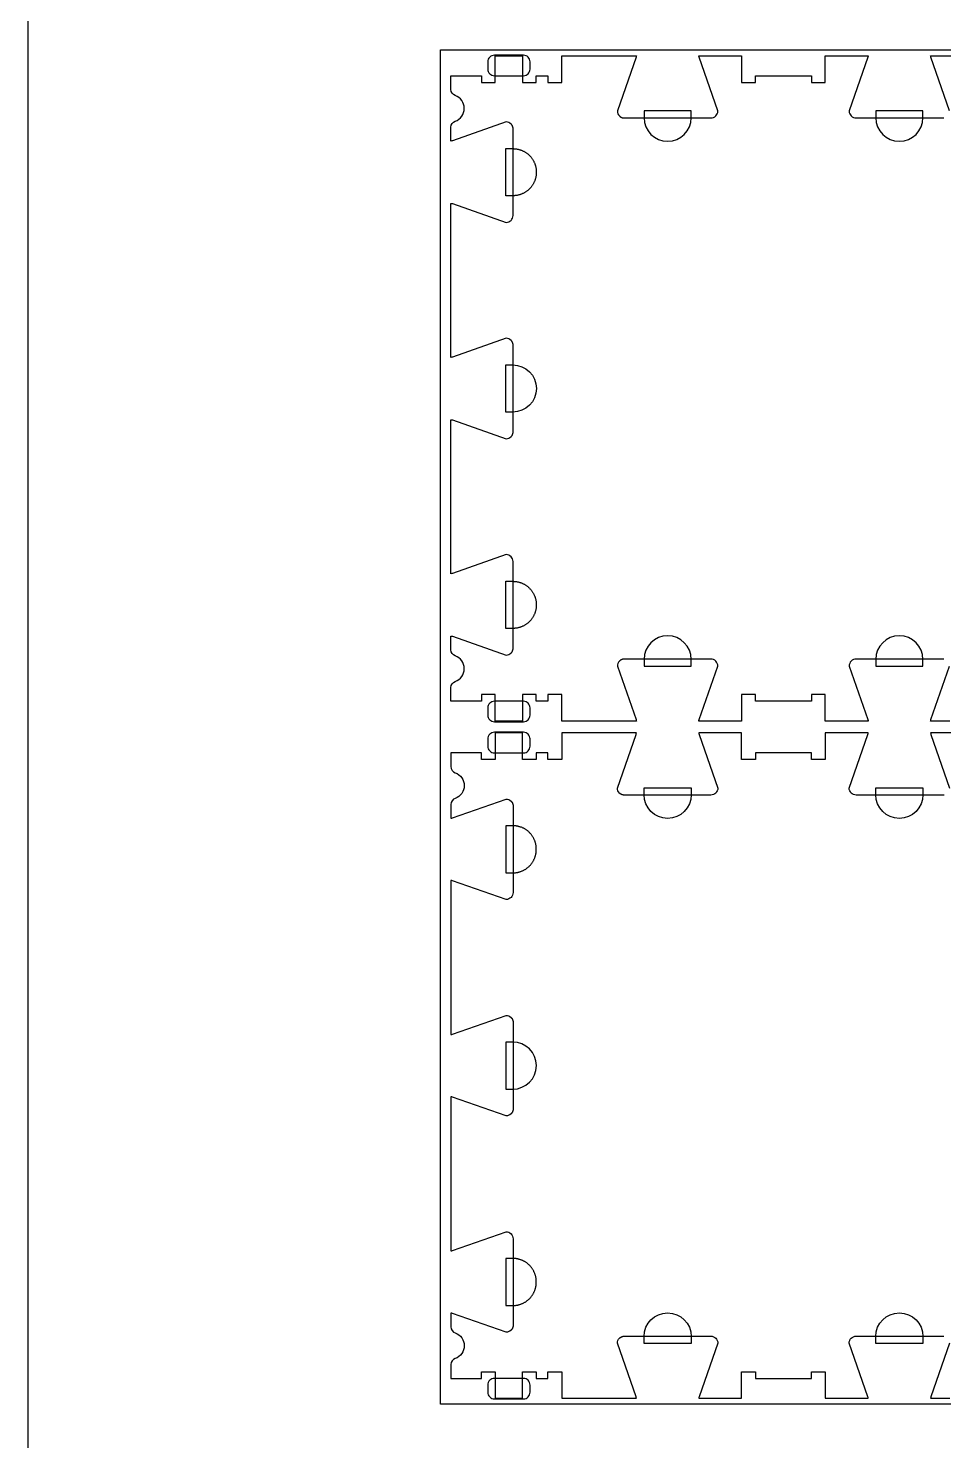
# Model space of a CAD drawing. Extents: x 5216 to 8399, y -19593 to -11999.
# Drawn here: x 5216 to 6041, y -13956 to -12684 of the extents above; entities that cross this region are included whole.
import ezdxf

# ---------------------------------------------------------------- set-up
doc = ezdxf.new("R2010")
doc.units = 0
for name, color, linetype in [('0_SHEET_SPRUCEPLY_2440X122', 1, 'CONTINUOUS'), ('4_ANYTOOL_CUTTHROUGH_OUTSI', 5, 'CONTINUOUS'), ('5_ANYTOOL_HALF_MILL_9MM_IN', 3, 'CONTINUOUS'), ('DONOTCUT', 18, 'CONTINUOUS')]:
    doc.layers.add(name, color=color, linetype=linetype)

msp = doc.modelspace()

# ---------------------------------------------------------------- linework, layer by layer
at = {"layer": '0_SHEET_SPRUCEPLY_2440X122'}
msp.add_lwpolyline([(8027.3, -12703.3), (8027.3, -13923.3), (5587.3, -13923.3), (5587.3, -12703.3)], close=True, dxfattribs=at)
at = {"layer": '4_ANYTOOL_CUTTHROUGH_OUTSI', "color": 5}
for points in [[(6040.9, -13252.1), (6040.8, -13252.1), (6040.6, -13252.1), (6040.5, -13252.1), (6040.3, -13252), (6040.2, -13252), (6040, -13252), (6039.8, -13252), (5961.8, -13252, 0.414214), (5955.6, -13258.3), (5955.6, -13258.3), (5955.6, -13258.4), (5972.5, -13306.6), (5972.5, -13306.6, -0.061485), (5972.7, -13308), (5934.1, -13308), (5934.1, -13284), (5921.6, -13284), (5921.6, -13290), (5871.1, -13290), (5871.1, -13284), (5858.6, -13284), (5858.6, -13308), (5820, -13308), (5820, -13308, -0.061485), (5820.3, -13306.6), (5837.2, -13258.4), (5837.2, -13258.3), (5837.2, -13258.3), (5837.2, -13258.3, 0.414214), (5830.9, -13252), (5752.9, -13252), (5752.8, -13252), (5752.6, -13252), (5752.5, -13252), (5752.3, -13252.1), (5752.2, -13252.1), (5752, -13252.1), (5751.9, -13252.1), (5751.7, -13252.1), (5751.6, -13252.2), (5751.4, -13252.2), (5751.3, -13252.3), (5751.1, -13252.3), (5751, -13252.3), (5750.8, -13252.4), (5750.7, -13252.5), (5750.6, -13252.5), (5750.4, -13252.6), (5750.3, -13252.6), (5750.1, -13252.7), (5750, -13252.8), (5749.9, -13252.8), (5749.7, -13252.9), (5749.6, -13253), (5749.5, -13253.1), (5749.3, -13253.2), (5749.2, -13253.3), (5749.1, -13253.4), (5749, -13253.5), (5748.9, -13253.6), (5748.7, -13253.7), (5748.6, -13253.8), (5748.5, -13253.9, 0.198912), (5746.7, -13258.3), (5746.7, -13258.3), (5746.7, -13258.4), (5763.6, -13306.6), (5763.6, -13306.6, -0.061485), (5763.8, -13308), (5746.4, -13308), (5696.6, -13308), (5696.6, -13284), (5684.1, -13284), (5684.1, -13290), (5673.6, -13290), (5673.6, -13284), (5661.1, -13284), (5661.1, -13308), (5636.6, -13308), (5636.6, -13284), (5624.1, -13284), (5624.1, -13290), (5596.6, -13290), (5596.6, -13277.6), (5596.6, -13277.6, -0.317837), (5600.5, -13272.2, 0.707107), (5600.5, -13249.1, -0.317837), (5596.6, -13243.7), (5596.6, -13231.3, -0.061485), (5598, -13231.5), (5646.3, -13248.4), (5646.4, -13248.4), (5646.4, -13248.4), (5646.4, -13248.4, 0.198912), (5650.8, -13246.6), (5650.9, -13246.5), (5651, -13246.4), (5651.1, -13246.3), (5651.2, -13246.2), (5651.3, -13246), (5651.4, -13245.9), (5651.5, -13245.8), (5651.6, -13245.7), (5651.7, -13245.5), (5651.8, -13245.4), (5651.8, -13245.3), (5651.9, -13245.1), (5652, -13245), (5652, -13244.9), (5652.1, -13244.7), (5652.2, -13244.6), (5652.2, -13244.4), (5652.3, -13244.3), (5652.3, -13244.1), (5652.4, -13244), (5652.4, -13243.8), (5652.5, -13243.7), (5652.5, -13243.5), (5652.5, -13243.4), (5652.6, -13243.2), (5652.6, -13243.1), (5652.6, -13242.9), (5652.6, -13242.8), (5652.6, -13242.6), (5652.6, -13242.5), (5652.6, -13242.3), (5652.6, -13242.2), (5652.6, -13164.2, 0.414214), (5646.4, -13157.9), (5646.4, -13157.9), (5646.3, -13157.9), (5598, -13174.8), (5598, -13174.8, -0.061485), (5596.6, -13175.1), (5596.6, -13036.4, -0.061485), (5598, -13036.6), (5646.3, -13053.5), (5646.4, -13053.5), (5646.4, -13053.5), (5646.4, -13053.5, 0.198912), (5650.8, -13051.7), (5650.9, -13051.6), (5651, -13051.5), (5651.1, -13051.4), (5651.2, -13051.3), (5651.3, -13051.1), (5651.4, -13051), (5651.5, -13050.9), (5651.6, -13050.8), (5651.7, -13050.6), (5651.8, -13050.5), (5651.8, -13050.4), (5651.9, -13050.2), (5652, -13050.1), (5652, -13050), (5652.1, -13049.8), (5652.2, -13049.7), (5652.2, -13049.5), (5652.3, -13049.4), (5652.3, -13049.2), (5652.4, -13049.1), (5652.4, -13048.9), (5652.5, -13048.8), (5652.5, -13048.6), (5652.5, -13048.5), (5652.6, -13048.3), (5652.6, -13048.2), (5652.6, -13048), (5652.6, -13047.9), (5652.6, -13047.7), (5652.6, -13047.6), (5652.6, -13047.4), (5652.6, -13047.3), (5652.6, -12969.3), (5652.6, -12969.1), (5652.6, -12969), (5652.6, -12968.8), (5652.6, -12968.7), (5652.6, -12968.5), (5652.6, -12968.4), (5652.6, -12968.2), (5652.5, -12968.1), (5652.5, -12967.9), (5652.5, -12967.8), (5652.4, -12967.6), (5652.4, -12967.5), (5652.3, -12967.3), (5652.3, -12967.2), (5652.2, -12967), (5652.2, -12966.9), (5652.1, -12966.7), (5652, -12966.6), (5652, -12966.5), (5651.9, -12966.3), (5651.8, -12966.2), (5651.8, -12966.1), (5651.7, -12965.9), (5651.6, -12965.8), (5651.5, -12965.7), (5651.4, -12965.5), (5651.3, -12965.4), (5651.2, -12965.3), (5651.1, -12965.2), (5651, -12965.1), (5650.9, -12965), (5650.8, -12964.9, 0.198912), (5646.4, -12963), (5646.4, -12963), (5646.3, -12963), (5598, -12979.9), (5598, -12979.9, -0.061485), (5596.6, -12980.2), (5596.6, -12841.5, -0.061485), (5598, -12841.7), (5646.3, -12858.6), (5646.4, -12858.6), (5646.4, -12858.6), (5646.4, -12858.6, 0.414214), (5652.6, -12852.4), (5652.6, -12774.4), (5652.6, -12774.2), (5652.6, -12774.1), (5652.6, -12773.9), (5652.6, -12773.8), (5652.6, -12773.6), (5652.6, -12773.5), (5652.6, -12773.3), (5652.5, -12773.2), (5652.5, -12773), (5652.5, -12772.9), (5652.4, -12772.7), (5652.4, -12772.6), (5652.3, -12772.4), (5652.3, -12772.3), (5652.2, -12772.1), (5652.2, -12772), (5652.1, -12771.8), (5652, -12771.7), (5652, -12771.6), (5651.9, -12771.4), (5651.8, -12771.3), (5651.8, -12771.2), (5651.7, -12771), (5651.6, -12770.9), (5651.5, -12770.8), (5651.4, -12770.6), (5651.3, -12770.5), (5651.2, -12770.4), (5651.1, -12770.3), (5651, -12770.2), (5650.9, -12770.1), (5650.8, -12770, 0.198912), (5646.4, -12768.1), (5646.4, -12768.1), (5646.3, -12768.1), (5598, -12785), (5598, -12785, -0.061485), (5596.6, -12785.3), (5596.6, -12772.9, -0.317837), (5600.5, -12767.5, 0.707107), (5600.5, -12744.4, -0.317837), (5596.6, -12738.9), (5596.6, -12726.5), (5624.1, -12726.5), (5624.1, -12732.5), (5636.6, -12732.5), (5636.6, -12708.5), (5661.1, -12708.5), (5661.1, -12732.5), (5673.6, -12732.5), (5673.6, -12726.5), (5684.1, -12726.5), (5684.1, -12732.5), (5696.6, -12732.5), (5696.6, -12732.3), (5696.6, -12732.3), (5696.6, -12708.5), (5763.8, -12708.5), (5763.8, -12708.5, -0.061485), (5763.6, -12709.9), (5746.7, -12758.2), (5746.7, -12758.2), (5746.7, -12758.3), (5746.7, -12758.3, 0.198912), (5748.5, -12762.7), (5748.6, -12762.8), (5748.7, -12762.9), (5748.9, -12763), (5749, -12763.1), (5749.1, -12763.2), (5749.2, -12763.3), (5749.3, -12763.4), (5749.5, -12763.5), (5749.6, -12763.6), (5749.7, -12763.6), (5749.9, -12763.7), (5750, -12763.8), (5750.1, -12763.9), (5750.3, -12763.9), (5750.4, -12764), (5750.6, -12764.1), (5750.7, -12764.1), (5750.8, -12764.2), (5751, -12764.2), (5751.1, -12764.3), (5751.3, -12764.3), (5751.4, -12764.3), (5751.6, -12764.4), (5751.7, -12764.4), (5751.9, -12764.4), (5752, -12764.5), (5752.2, -12764.5), (5752.3, -12764.5), (5752.5, -12764.5), (5752.6, -12764.5), (5752.8, -12764.5), (5752.9, -12764.5), (5830.9, -12764.5, 0.414214), (5837.2, -12758.3), (5837.2, -12758.2), (5837.2, -12758.2), (5820.3, -12709.9), (5820.3, -12709.9, -0.061485), (5820, -12708.5), (5858.6, -12708.5), (5858.6, -12732.5), (5871.1, -12732.5), (5871.1, -12726.5), (5921.6, -12726.5), (5921.6, -12732.5), (5934.1, -12732.5), (5934.1, -12708.5), (5972.7, -12708.5), (5972.7, -12708.5, -0.061485), (5972.5, -12709.9), (5955.6, -12758.2), (5955.6, -12758.2), (5955.6, -12758.3), (5955.6, -12758.3, 0.414214), (5961.8, -12764.5), (6039.8, -12764.5), (6040, -12764.5), (6040.2, -12764.5), (6040.3, -12764.5), (6040.5, -12764.5), (6040.6, -12764.5), (6040.8, -12764.5), (6040.9, -12764.4)], [(6046.1, -12758.2), (6029.2, -12709.9), (6029.2, -12709.9, -0.061485), (6029, -12708.5), (6096.1, -12708.5)], [(6046.4, -13308), (6029, -13308), (6029, -13308, -0.061485), (6029.2, -13306.6), (6046.1, -13258.4)], [(6040.9, -13374.4), (6040.8, -13374.5), (6040.6, -13374.5), (6040.5, -13374.5), (6040.3, -13374.5), (6040.2, -13374.5), (6040, -13374.5), (6039.8, -13374.5), (5961.8, -13374.5, -0.414214), (5955.6, -13368.3), (5955.6, -13368.2), (5955.6, -13368.2), (5972.5, -13319.9), (5972.5, -13319.9, 0.061485), (5972.7, -13318.5), (5934.1, -13318.5), (5934.1, -13342.5), (5921.6, -13342.5), (5921.6, -13336.5), (5871.1, -13336.5), (5871.1, -13342.5), (5858.6, -13342.5), (5858.6, -13318.5), (5820, -13318.5), (5820, -13318.5, 0.061485), (5820.3, -13319.9), (5837.2, -13368.2), (5837.2, -13368.2), (5837.2, -13368.3), (5837.2, -13368.3, -0.414214), (5830.9, -13374.5), (5752.9, -13374.5), (5752.8, -13374.5), (5752.6, -13374.5), (5752.5, -13374.5), (5752.3, -13374.5), (5752.2, -13374.5), (5752, -13374.5), (5751.9, -13374.4), (5751.7, -13374.4), (5751.6, -13374.4), (5751.4, -13374.3), (5751.3, -13374.3), (5751.1, -13374.3), (5751, -13374.2), (5750.8, -13374.2), (5750.7, -13374.1), (5750.6, -13374.1), (5750.4, -13374), (5750.3, -13373.9), (5750.1, -13373.9), (5750, -13373.8), (5749.9, -13373.7), (5749.7, -13373.6), (5749.6, -13373.6), (5749.5, -13373.5), (5749.3, -13373.4), (5749.2, -13373.3), (5749.1, -13373.2), (5749, -13373.1), (5748.9, -13373), (5748.7, -13372.9), (5748.6, -13372.8), (5748.5, -13372.7, -0.198912), (5746.7, -13368.3), (5746.7, -13368.2), (5746.7, -13368.2), (5763.6, -13319.9), (5763.6, -13319.9, 0.061485), (5763.8, -13318.5), (5696.6, -13318.5), (5696.6, -13342.5), (5684.1, -13342.5), (5684.1, -13336.5), (5673.6, -13336.5), (5673.6, -13342.5), (5661.1, -13342.5), (5661.1, -13318.5), (5636.6, -13318.5), (5636.6, -13342.5), (5624.1, -13342.5), (5624.1, -13336.5), (5596.6, -13336.5), (5596.6, -13348.9), (5596.6, -13348.9, 0.317837), (5600.5, -13354.4, -0.707107), (5600.5, -13377.5, 0.317837), (5596.6, -13382.9), (5596.6, -13395.3, 0.061485), (5598, -13395), (5646.3, -13378.1), (5646.4, -13378.1), (5646.4, -13378.1), (5646.4, -13378.1, -0.198912), (5650.8, -13380), (5650.9, -13380.1), (5651, -13380.2), (5651.1, -13380.3), (5651.2, -13380.4), (5651.3, -13380.5), (5651.4, -13380.6), (5651.5, -13380.8), (5651.6, -13380.9), (5651.7, -13381), (5651.8, -13381.2), (5651.8, -13381.3), (5651.9, -13381.4), (5652, -13381.6), (5652, -13381.7), (5652.1, -13381.8), (5652.2, -13382), (5652.2, -13382.1), (5652.3, -13382.3), (5652.3, -13382.4), (5652.4, -13382.6), (5652.4, -13382.7), (5652.5, -13382.9), (5652.5, -13383), (5652.5, -13383.2), (5652.6, -13383.3), (5652.6, -13383.5), (5652.6, -13383.6), (5652.6, -13383.8), (5652.6, -13383.9), (5652.6, -13384.1), (5652.6, -13384.2), (5652.6, -13384.4), (5652.6, -13462.4, -0.414214), (5646.4, -13468.6), (5646.4, -13468.6), (5646.3, -13468.6), (5598, -13451.7), (5598, -13451.7, 0.061485), (5596.6, -13451.5), (5596.6, -13590.2, 0.061485), (5598, -13589.9), (5646.3, -13573), (5646.4, -13573), (5646.4, -13573), (5646.4, -13573, -0.198912), (5650.8, -13574.9), (5650.9, -13575), (5651, -13575.1), (5651.1, -13575.2), (5651.2, -13575.3), (5651.3, -13575.4), (5651.4, -13575.5), (5651.5, -13575.7), (5651.6, -13575.8), (5651.7, -13575.9), (5651.8, -13576.1), (5651.8, -13576.2), (5651.9, -13576.3), (5652, -13576.5), (5652, -13576.6), (5652.1, -13576.7), (5652.2, -13576.9), (5652.2, -13577), (5652.3, -13577.2), (5652.3, -13577.3), (5652.4, -13577.5), (5652.4, -13577.6), (5652.5, -13577.8), (5652.5, -13577.9), (5652.5, -13578.1), (5652.6, -13578.2), (5652.6, -13578.4), (5652.6, -13578.5), (5652.6, -13578.7), (5652.6, -13578.8), (5652.6, -13579), (5652.6, -13579.1), (5652.6, -13579.3), (5652.6, -13657.3), (5652.6, -13657.4), (5652.6, -13657.6), (5652.6, -13657.7), (5652.6, -13657.9), (5652.6, -13658), (5652.6, -13658.2), (5652.6, -13658.3), (5652.5, -13658.5), (5652.5, -13658.6), (5652.5, -13658.8), (5652.4, -13658.9), (5652.4, -13659.1), (5652.3, -13659.2), (5652.3, -13659.4), (5652.2, -13659.5), (5652.2, -13659.7), (5652.1, -13659.8), (5652, -13660), (5652, -13660.1), (5651.9, -13660.2), (5651.8, -13660.4), (5651.8, -13660.5), (5651.7, -13660.6), (5651.6, -13660.8), (5651.5, -13660.9), (5651.4, -13661), (5651.3, -13661.1), (5651.2, -13661.3), (5651.1, -13661.4), (5651, -13661.5), (5650.9, -13661.6), (5650.8, -13661.7, -0.198912), (5646.4, -13663.5), (5646.4, -13663.5), (5646.3, -13663.5), (5598, -13646.6), (5598, -13646.6, 0.061485), (5596.6, -13646.4), (5596.6, -13785.1, 0.061485), (5598, -13784.8), (5646.3, -13767.9), (5646.4, -13767.9), (5646.4, -13767.9), (5646.4, -13767.9, -0.414214), (5652.6, -13774.2), (5652.6, -13852.2), (5652.6, -13852.3), (5652.6, -13852.5), (5652.6, -13852.6), (5652.6, -13852.8), (5652.6, -13852.9), (5652.6, -13853.1), (5652.6, -13853.2), (5652.5, -13853.4), (5652.5, -13853.5), (5652.5, -13853.7), (5652.4, -13853.8), (5652.4, -13854), (5652.3, -13854.1), (5652.3, -13854.3), (5652.2, -13854.4), (5652.2, -13854.6), (5652.1, -13854.7), (5652, -13854.9), (5652, -13855), (5651.9, -13855.1), (5651.8, -13855.3), (5651.8, -13855.4), (5651.7, -13855.5), (5651.6, -13855.7), (5651.5, -13855.8), (5651.4, -13855.9), (5651.3, -13856), (5651.2, -13856.2), (5651.1, -13856.3), (5651, -13856.4), (5650.9, -13856.5), (5650.8, -13856.6, -0.198912), (5646.4, -13858.4), (5646.4, -13858.4), (5646.3, -13858.4), (5598, -13841.5), (5598, -13841.5, 0.061485), (5596.6, -13841.3), (5596.6, -13853.7, 0.317837), (5600.5, -13859.1, -0.707107), (5600.5, -13882.2, 0.317837), (5596.6, -13887.6), (5596.6, -13900), (5624.1, -13900), (5624.1, -13894), (5636.6, -13894), (5636.6, -13918), (5661.1, -13918), (5661.1, -13894), (5673.6, -13894), (5673.6, -13900), (5684.1, -13900), (5684.1, -13894), (5684.4, -13894), (5684.4, -13894), (5696.6, -13894), (5696.6, -13918), (5763.8, -13918), (5763.8, -13918, 0.061485), (5763.6, -13916.6), (5746.7, -13868.4), (5746.7, -13868.3), (5746.7, -13868.3), (5746.7, -13868.3, -0.198912), (5748.5, -13863.9), (5748.6, -13863.8), (5748.7, -13863.7), (5748.9, -13863.6), (5749, -13863.5), (5749.1, -13863.4), (5749.2, -13863.3), (5749.3, -13863.2), (5749.5, -13863.1), (5749.6, -13863), (5749.7, -13862.9), (5749.9, -13862.8), (5750, -13862.8), (5750.1, -13862.7), (5750.3, -13862.6), (5750.4, -13862.6), (5750.6, -13862.5), (5750.7, -13862.5), (5750.8, -13862.4), (5751, -13862.3), (5751.1, -13862.3), (5751.3, -13862.3), (5751.4, -13862.2), (5751.6, -13862.2), (5751.7, -13862.1), (5751.9, -13862.1), (5752, -13862.1), (5752.2, -13862.1), (5752.3, -13862.1), (5752.5, -13862), (5752.6, -13862), (5752.8, -13862), (5752.9, -13862), (5830.9, -13862, -0.414214), (5837.2, -13868.3), (5837.2, -13868.3), (5837.2, -13868.4), (5820.3, -13916.6), (5820.3, -13916.6, 0.061485), (5820, -13918), (5858.6, -13918), (5858.6, -13894), (5871.1, -13894), (5871.1, -13900), (5921.6, -13900), (5921.6, -13894), (5934.1, -13894), (5934.1, -13918), (5972.7, -13918), (5972.7, -13918, 0.061485), (5972.5, -13916.6), (5955.6, -13868.4), (5955.6, -13868.3), (5955.6, -13868.3), (5955.6, -13868.3, -0.414214), (5961.8, -13862), (6039.8, -13862), (6040, -13862), (6040.2, -13862), (6040.3, -13862), (6040.5, -13862.1), (6040.6, -13862.1), (6040.8, -13862.1), (6040.9, -13862.1)], [(6096.1, -13318.5), (6029, -13318.5), (6029, -13318.5, 0.061485), (6029.2, -13319.9), (6046.1, -13368.2)], [(6046.1, -13868.4), (6029.2, -13916.6), (6029.2, -13916.6, 0.061485), (6029, -13918), (6046.4, -13918)]]:
    msp.add_lwpolyline(points, format="xyb", dxfattribs=at)
at = {"layer": '5_ANYTOOL_HALF_MILL_9MM_IN', "color": 3}
for points in [[(5635.8, -12708, 0.414214), (5629.8, -12714), (5629.8, -12720.5, 0.414214), (5635.8, -12726.5), (5662, -12726.5, 0.414214), (5668, -12720.5), (5668, -12714, 0.414214), (5662, -12708)], [(5770.7, -12764.3, 1), (5813.2, -12764.3), (5813.2, -12764), (5813.2, -12758), (5770.7, -12758), (5770.7, -12764), (5770.7, -12764.3)], [(5979.6, -12764.3, 1), (6022.1, -12764.3), (6022.1, -12764), (6022.1, -12758), (5979.6, -12758), (5979.6, -12764), (5979.6, -12764.3)], [(5652.4, -12987, -1), (5652.4, -13029.5), (5652.1, -13029.5), (5646.1, -13029.5), (5646.1, -12987), (5652.1, -12987), (5652.4, -12987)], [(5813.2, -13252.3, 1), (5770.7, -13252.3), (5770.7, -13252.5), (5770.7, -13258.5), (5813.2, -13258.5), (5813.2, -13252.5), (5813.2, -13252.3)], [(6022.1, -13252.3, 1), (5979.6, -13252.3), (5979.6, -13252.5), (5979.6, -13258.5), (6022.1, -13258.5), (6022.1, -13252.5), (6022.1, -13252.3)], [(5635.8, -13290, 0.414214), (5629.8, -13296), (5629.8, -13302.5, 0.414214), (5635.8, -13308.5), (5662, -13308.5, 0.414214), (5668, -13302.5), (5668, -13296, 0.414214), (5662, -13290)], [(5635.8, -13318, 0.414214), (5629.8, -13324), (5629.8, -13330.5, 0.414214), (5635.8, -13336.5), (5662, -13336.5, 0.414214), (5668, -13330.5), (5668, -13324, 0.414214), (5662, -13318)], [(5813.2, -13374.3, -1), (5770.7, -13374.3), (5770.7, -13374), (5770.7, -13368), (5813.2, -13368), (5813.2, -13374), (5813.2, -13374.3)], [(6022.1, -13374.3, -1), (5979.6, -13374.3), (5979.6, -13374), (5979.6, -13368), (6022.1, -13368), (6022.1, -13374), (6022.1, -13374.3)], [(5652.4, -13639.5, 1), (5652.4, -13597), (5652.1, -13597), (5646.1, -13597), (5646.1, -13639.5), (5652.1, -13639.5), (5652.4, -13639.5)], [(5770.7, -13862.3, -1), (5813.2, -13862.3), (5813.2, -13862.5), (5813.2, -13868.5), (5770.7, -13868.5), (5770.7, -13862.5), (5770.7, -13862.3)], [(5979.6, -13862.3, -1), (6022.1, -13862.3), (6022.1, -13862.5), (6022.1, -13868.5), (5979.6, -13868.5), (5979.6, -13862.5), (5979.6, -13862.3)], [(5635.8, -13900, 0.414214), (5629.8, -13906), (5629.8, -13912.5, 0.414214), (5635.8, -13918.5), (5662, -13918.5, 0.414214), (5668, -13912.5), (5668, -13906, 0.414214), (5662, -13900)]]:
    msp.add_lwpolyline(points, format="xyb", close=True, dxfattribs=at)
for points in [[(5652.4, -12792.1), (5652.9, -12792.1), (5653.3, -12792.2), (5653.8, -12792.2), (5654.3, -12792.2), (5654.8, -12792.3), (5655.3, -12792.3), (5655.8, -12792.4), (5656.3, -12792.5), (5656.8, -12792.6), (5657.3, -12792.7), (5657.7, -12792.8), (5658.2, -12793), (5658.7, -12793.1), (5659.2, -12793.3), (5659.7, -12793.4), (5660.2, -12793.6), (5660.7, -12793.8), (5661.2, -12794), (5661.7, -12794.3), (5662.2, -12794.5), (5662.6, -12794.8), (5663.1, -12795), (5663.6, -12795.3), (5664, -12795.6), (5664.5, -12795.9), (5664.9, -12796.2), (5665.4, -12796.5), (5665.8, -12796.9), (5666.2, -12797.2), (5666.6, -12797.6), (5667, -12798), (5667.4, -12798.4), (5667.8, -12798.8), (5668.2, -12799.2), (5668.5, -12799.6), (5668.9, -12800), (5669.2, -12800.4), (5669.6, -12800.9), (5669.9, -12801.3), (5670.2, -12801.8), (5670.5, -12802.2), (5670.8, -12802.7), (5671, -12803.1), (5671.3, -12803.6), (5671.5, -12804.1), (5671.7, -12804.6), (5672, -12805.1), (5672.2, -12805.6), (5672.3, -12806.1), (5672.5, -12806.5), (5672.7, -12807), (5672.8, -12807.5), (5673, -12808), (5673.1, -12808.5), (5673.2, -12809), (5673.3, -12809.5), (5673.4, -12810), (5673.5, -12810.5), (5673.5, -12811), (5673.6, -12811.5), (5673.6, -12812), (5673.6, -12812.4), (5673.6, -12812.9), (5673.6, -12813.4), (5673.6, -12813.9), (5673.6, -12814.3), (5673.6, -12814.8), (5673.6, -12815.3), (5673.5, -12815.8), (5673.5, -12816.3), (5673.4, -12816.8), (5673.3, -12817.2), (5673.2, -12817.7), (5673.1, -12818.2), (5673, -12818.7), (5672.8, -12819.2), (5672.7, -12819.7), (5672.5, -12820.2), (5672.3, -12820.7), (5672.2, -12821.2), (5672, -12821.7), (5671.7, -12822.2), (5671.5, -12822.7), (5671.3, -12823.1), (5671, -12823.6), (5670.8, -12824.1), (5670.5, -12824.6), (5670.2, -12825), (5669.9, -12825.5), (5669.6, -12825.9), (5669.2, -12826.3), (5668.9, -12826.8), (5668.5, -12827.2), (5668.2, -12827.6), (5667.8, -12828), (5667.4, -12828.4), (5667, -12828.8), (5666.6, -12829.2), (5666.2, -12829.5), (5665.8, -12829.9), (5665.4, -12830.2), (5664.9, -12830.5), (5664.5, -12830.9), (5664, -12831.2), (5663.6, -12831.5), (5663.1, -12831.7), (5662.6, -12832), (5662.2, -12832.3), (5661.7, -12832.5), (5661.2, -12832.7), (5660.7, -12832.9), (5660.2, -12833.1), (5659.7, -12833.3), (5659.2, -12833.5), (5658.7, -12833.7), (5658.2, -12833.8), (5657.7, -12833.9), (5657.3, -12834.1), (5656.8, -12834.2), (5656.3, -12834.3), (5655.8, -12834.4), (5655.3, -12834.4), (5654.8, -12834.5), (5654.3, -12834.5), (5653.8, -12834.6), (5653.3, -12834.6), (5652.9, -12834.6), (5652.4, -12834.6), (5652.1, -12834.6), (5646.1, -12834.6), (5646.1, -12792.1), (5652.1, -12792.1), (5652.4, -12792.1)], [(5652.4, -13181.9), (5652.9, -13181.9), (5653.3, -13182), (5653.8, -13182), (5654.3, -13182), (5654.8, -13182.1), (5655.3, -13182.1), (5655.8, -13182.2), (5656.3, -13182.3), (5656.8, -13182.4), (5657.3, -13182.5), (5657.7, -13182.6), (5658.2, -13182.8), (5658.7, -13182.9), (5659.2, -13183.1), (5659.7, -13183.2), (5660.2, -13183.4), (5660.7, -13183.6), (5661.2, -13183.8), (5661.7, -13184.1), (5662.2, -13184.3), (5662.6, -13184.6), (5663.1, -13184.8), (5663.6, -13185.1), (5664, -13185.4), (5664.5, -13185.7), (5664.9, -13186), (5665.4, -13186.3), (5665.8, -13186.7), (5666.2, -13187), (5666.6, -13187.4), (5667, -13187.8), (5667.4, -13188.2), (5667.8, -13188.6), (5668.2, -13189), (5668.5, -13189.4), (5668.9, -13189.8), (5669.2, -13190.2), (5669.6, -13190.7), (5669.9, -13191.1), (5670.2, -13191.6), (5670.5, -13192), (5670.8, -13192.5), (5671, -13192.9), (5671.3, -13193.4), (5671.5, -13193.9), (5671.7, -13194.4), (5672, -13194.9), (5672.2, -13195.4), (5672.3, -13195.9), (5672.5, -13196.3), (5672.7, -13196.8), (5672.8, -13197.3), (5673, -13197.8), (5673.1, -13198.3), (5673.2, -13198.8), (5673.3, -13199.3), (5673.4, -13199.8), (5673.5, -13200.3), (5673.5, -13200.8), (5673.6, -13201.3), (5673.6, -13201.8), (5673.6, -13202.2), (5673.6, -13202.7), (5673.6, -13203.2), (5673.6, -13203.7), (5673.6, -13204.1), (5673.6, -13204.6), (5673.6, -13205.1), (5673.5, -13205.6), (5673.5, -13206.1), (5673.4, -13206.6), (5673.3, -13207), (5673.2, -13207.5), (5673.1, -13208), (5673, -13208.5), (5672.8, -13209), (5672.7, -13209.5), (5672.5, -13210), (5672.3, -13210.5), (5672.2, -13211), (5672, -13211.5), (5671.7, -13212), (5671.5, -13212.5), (5671.3, -13212.9), (5671, -13213.4), (5670.8, -13213.9), (5670.5, -13214.4), (5670.2, -13214.8), (5669.9, -13215.3), (5669.6, -13215.7), (5669.2, -13216.1), (5668.9, -13216.6), (5668.5, -13217), (5668.2, -13217.4), (5667.8, -13217.8), (5667.4, -13218.2), (5667, -13218.6), (5666.6, -13219), (5666.2, -13219.3), (5665.8, -13219.7), (5665.4, -13220), (5664.9, -13220.3), (5664.5, -13220.7), (5664, -13221), (5663.6, -13221.3), (5663.1, -13221.5), (5662.6, -13221.8), (5662.2, -13222.1), (5661.7, -13222.3), (5661.2, -13222.5), (5660.7, -13222.7), (5660.2, -13222.9), (5659.7, -13223.1), (5659.2, -13223.3), (5658.7, -13223.5), (5658.2, -13223.6), (5657.7, -13223.7), (5657.3, -13223.9), (5656.8, -13224), (5656.3, -13224.1), (5655.8, -13224.2), (5655.3, -13224.2), (5654.8, -13224.3), (5654.3, -13224.3), (5653.8, -13224.4), (5653.3, -13224.4), (5652.9, -13224.4), (5652.4, -13224.4), (5652.1, -13224.4), (5646.1, -13224.4), (5646.1, -13181.9), (5652.1, -13181.9), (5652.4, -13181.9)], [(5652.4, -13444.6), (5652.9, -13444.6), (5653.3, -13444.6), (5653.8, -13444.6), (5654.3, -13444.5), (5654.8, -13444.5), (5655.3, -13444.4), (5655.8, -13444.4), (5656.3, -13444.3), (5656.8, -13444.2), (5657.3, -13444.1), (5657.7, -13443.9), (5658.2, -13443.8), (5658.7, -13443.7), (5659.2, -13443.5), (5659.7, -13443.3), (5660.2, -13443.1), (5660.7, -13442.9), (5661.2, -13442.7), (5661.7, -13442.5), (5662.2, -13442.3), (5662.6, -13442), (5663.1, -13441.7), (5663.6, -13441.5), (5664, -13441.2), (5664.5, -13440.9), (5664.9, -13440.5), (5665.4, -13440.2), (5665.8, -13439.9), (5666.2, -13439.5), (5666.6, -13439.2), (5667, -13438.8), (5667.4, -13438.4), (5667.8, -13438), (5668.2, -13437.6), (5668.5, -13437.2), (5668.9, -13436.8), (5669.2, -13436.3), (5669.6, -13435.9), (5669.9, -13435.5), (5670.2, -13435), (5670.5, -13434.6), (5670.8, -13434.1), (5671, -13433.6), (5671.3, -13433.1), (5671.5, -13432.7), (5671.7, -13432.2), (5672, -13431.7), (5672.2, -13431.2), (5672.3, -13430.7), (5672.5, -13430.2), (5672.7, -13429.7), (5672.8, -13429.2), (5673, -13428.7), (5673.1, -13428.2), (5673.2, -13427.7), (5673.3, -13427.2), (5673.4, -13426.8), (5673.5, -13426.3), (5673.5, -13425.8), (5673.6, -13425.3), (5673.6, -13424.8), (5673.6, -13424.3), (5673.6, -13423.9), (5673.6, -13423.4), (5673.6, -13422.9), (5673.6, -13422.4), (5673.6, -13422), (5673.6, -13421.5), (5673.5, -13421), (5673.5, -13420.5), (5673.4, -13420), (5673.3, -13419.5), (5673.2, -13419), (5673.1, -13418.5), (5673, -13418), (5672.8, -13417.5), (5672.7, -13417), (5672.5, -13416.5), (5672.3, -13416.1), (5672.2, -13415.6), (5672, -13415.1), (5671.7, -13414.6), (5671.5, -13414.1), (5671.3, -13413.6), (5671, -13413.1), (5670.8, -13412.7), (5670.5, -13412.2), (5670.2, -13411.8), (5669.9, -13411.3), (5669.6, -13410.9), (5669.2, -13410.4), (5668.9, -13410), (5668.5, -13409.6), (5668.2, -13409.2), (5667.8, -13408.8), (5667.4, -13408.4), (5667, -13408), (5666.6, -13407.6), (5666.2, -13407.2), (5665.8, -13406.9), (5665.4, -13406.5), (5664.9, -13406.2), (5664.5, -13405.9), (5664, -13405.6), (5663.6, -13405.3), (5663.1, -13405), (5662.6, -13404.8), (5662.2, -13404.5), (5661.7, -13404.3), (5661.2, -13404), (5660.7, -13403.8), (5660.2, -13403.6), (5659.7, -13403.4), (5659.2, -13403.3), (5658.7, -13403.1), (5658.2, -13403), (5657.7, -13402.8), (5657.3, -13402.7), (5656.8, -13402.6), (5656.3, -13402.5), (5655.8, -13402.4), (5655.3, -13402.3), (5654.8, -13402.3), (5654.3, -13402.2), (5653.8, -13402.2), (5653.3, -13402.2), (5652.9, -13402.1), (5652.4, -13402.1), (5652.1, -13402.1), (5646.1, -13402.1), (5646.1, -13444.6), (5652.1, -13444.6), (5652.4, -13444.6)], [(5652.4, -13834.4), (5652.9, -13834.4), (5653.3, -13834.4), (5653.8, -13834.4), (5654.3, -13834.3), (5654.8, -13834.3), (5655.3, -13834.2), (5655.8, -13834.2), (5656.3, -13834.1), (5656.8, -13834), (5657.3, -13833.9), (5657.7, -13833.7), (5658.2, -13833.6), (5658.7, -13833.5), (5659.2, -13833.3), (5659.7, -13833.1), (5660.2, -13832.9), (5660.7, -13832.7), (5661.2, -13832.5), (5661.7, -13832.3), (5662.2, -13832.1), (5662.6, -13831.8), (5663.1, -13831.5), (5663.6, -13831.3), (5664, -13831), (5664.5, -13830.7), (5664.9, -13830.3), (5665.4, -13830), (5665.8, -13829.7), (5666.2, -13829.3), (5666.6, -13829), (5667, -13828.6), (5667.4, -13828.2), (5667.8, -13827.8), (5668.2, -13827.4), (5668.5, -13827), (5668.9, -13826.6), (5669.2, -13826.1), (5669.6, -13825.7), (5669.9, -13825.3), (5670.2, -13824.8), (5670.5, -13824.4), (5670.8, -13823.9), (5671, -13823.4), (5671.3, -13822.9), (5671.5, -13822.5), (5671.7, -13822), (5672, -13821.5), (5672.2, -13821), (5672.3, -13820.5), (5672.5, -13820), (5672.7, -13819.5), (5672.8, -13819), (5673, -13818.5), (5673.1, -13818), (5673.2, -13817.5), (5673.3, -13817), (5673.4, -13816.6), (5673.5, -13816.1), (5673.5, -13815.6), (5673.6, -13815.1), (5673.6, -13814.6), (5673.6, -13814.1), (5673.6, -13813.7), (5673.6, -13813.2), (5673.6, -13812.7), (5673.6, -13812.2), (5673.6, -13811.8), (5673.6, -13811.3), (5673.5, -13810.8), (5673.5, -13810.3), (5673.4, -13809.8), (5673.3, -13809.3), (5673.2, -13808.8), (5673.1, -13808.3), (5673, -13807.8), (5672.8, -13807.3), (5672.7, -13806.8), (5672.5, -13806.3), (5672.3, -13805.9), (5672.2, -13805.4), (5672, -13804.9), (5671.7, -13804.4), (5671.5, -13803.9), (5671.3, -13803.4), (5671, -13802.9), (5670.8, -13802.5), (5670.5, -13802), (5670.2, -13801.6), (5669.9, -13801.1), (5669.6, -13800.7), (5669.2, -13800.2), (5668.9, -13799.8), (5668.5, -13799.4), (5668.2, -13799), (5667.8, -13798.6), (5667.4, -13798.2), (5667, -13797.8), (5666.6, -13797.4), (5666.2, -13797), (5665.8, -13796.7), (5665.4, -13796.3), (5664.9, -13796), (5664.5, -13795.7), (5664, -13795.4), (5663.6, -13795.1), (5663.1, -13794.8), (5662.6, -13794.6), (5662.2, -13794.3), (5661.7, -13794.1), (5661.2, -13793.8), (5660.7, -13793.6), (5660.2, -13793.4), (5659.7, -13793.2), (5659.2, -13793.1), (5658.7, -13792.9), (5658.2, -13792.8), (5657.7, -13792.6), (5657.3, -13792.5), (5656.8, -13792.4), (5656.3, -13792.3), (5655.8, -13792.2), (5655.3, -13792.1), (5654.8, -13792.1), (5654.3, -13792), (5653.8, -13792), (5653.3, -13792), (5652.9, -13791.9), (5652.4, -13791.9), (5652.1, -13791.9), (5646.1, -13791.9), (5646.1, -13834.4), (5652.1, -13834.4), (5652.4, -13834.4)]]:
    msp.add_lwpolyline(points, close=True, dxfattribs=at)
at = {"layer": 'DONOTCUT'}
msp.add_lwpolyline([(8399, -19592.7), (5215.6, -19592.7), (5215.6, -11999.3), (8399, -11999.3)], close=True, dxfattribs=at)

doc.saveas('drawing.dxf')
